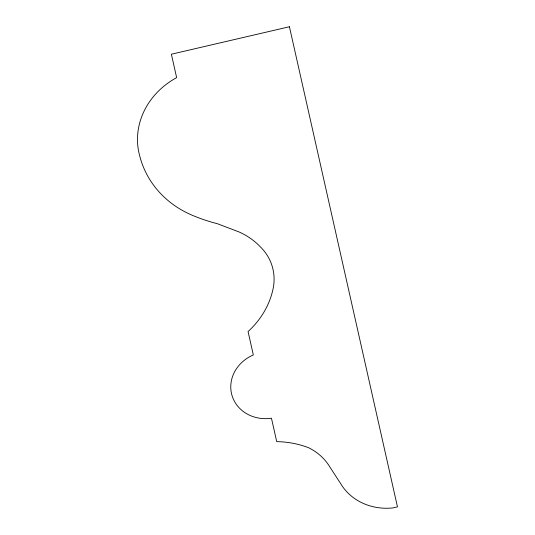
<?xml version="1.0" encoding="UTF-8"?>
<svg xmlns="http://www.w3.org/2000/svg" width="535" height="535" viewBox="0 0 535 535"><rect width="100%" height="100%" fill="white"/><g stroke="black" fill="none" stroke-linecap="round" stroke-linejoin="round"><path stroke-width="0.8" d="M289.428 26.75L171.374 54.216L176.644 77.635A75.214 67.831 -14.9 0 0 139.902 156.601A102.212 92.18 -14.9 0 0 189.858 214.221A174.597 157.457 -14.9 0 0 217.297 223.684L239.299 232.056A72.64 65.511 -14.9 0 1 260.09 246.588A54.757 49.38 -14.9 0 1 272.964 289.361A85.212 76.846 -14.9 0 1 248.059 331.539L253.329 354.959A36.855 33.237 -14.9 0 0 231.929 395.204A36.855 33.237 -14.9 0 0 271.459 418.223L276.729 441.642A89.024 80.283 -14.9 0 1 308.601 447.728A56.824 51.246 -14.9 0 1 329.781 466.861L340.701 483.68A55.359 49.922 -14.9 0 0 392.884 507.922L397.472 506.859L289.428 26.75"/></g></svg>
